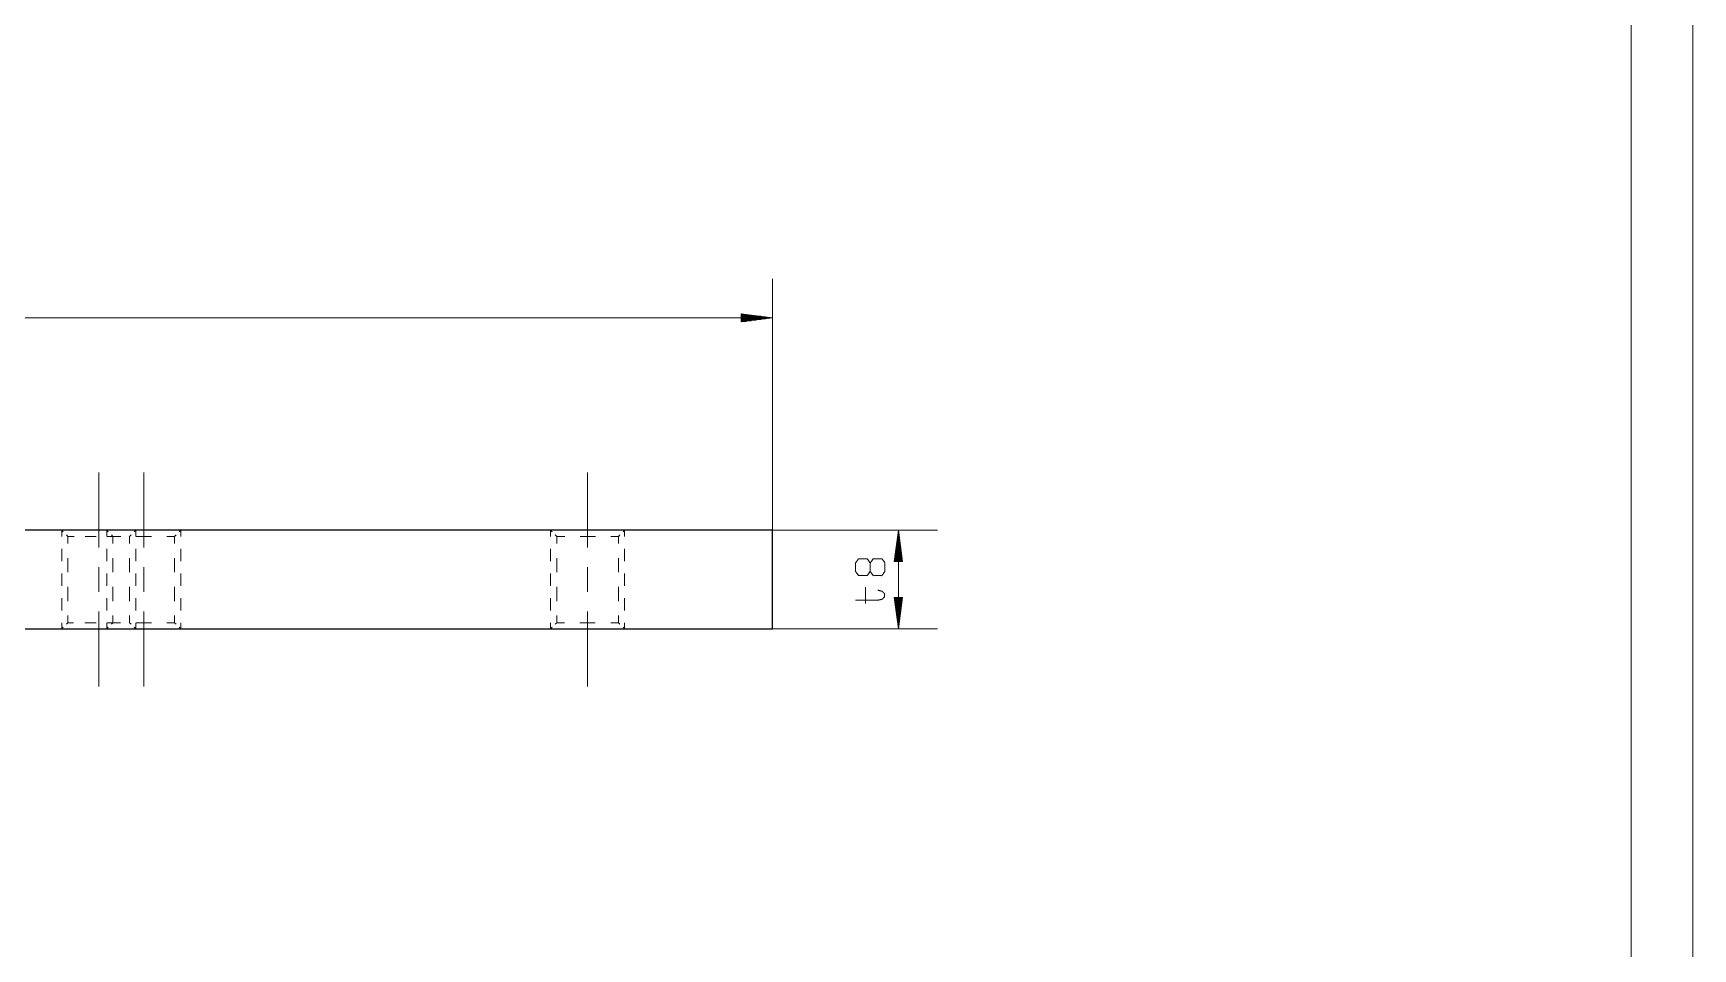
# Model space of a CAD drawing. Header units: millimetres. Extents: x 0 to 420, y 0 to 297.
# Drawn here: x 285.4 to 420, y 74.2 to 148.5 of the extents above; entities that cross this region are included whole.
import ezdxf

# ---------------------------------------------------------------- set-up
doc = ezdxf.new("R2010")
doc.units = ezdxf.units.MM
doc.layers.add('1', color=7, linetype='Continuous', true_color=0xffffff)

msp = doc.modelspace()

# ---------------------------------------------------------------- linework, layer by layer
at = {"layer": '1', "color": 132, "linetype": 'Continuous', "lineweight": 18}
for p, q in [((420, 0), (420, 297)), ((415, 5), (415, 292))]:
    msp.add_line(p, q, dxfattribs=at)
at = {"layer": '1', "color": 13, "linetype": 'Continuous', "lineweight": 18}
for p, q in [((345.36, 108.19), (345.36, 128.59)), ((154.29, 125.41), (345.36, 125.41)), ((342.82, 125.75), (342.82, 125.08)), ((345.36, 125.41), (342.82, 125.75)), ((342.82, 125.74), (342.85, 125.74)), ((342.82, 125.74), (342.85, 125.74)), ((342.82, 125.69), (343.24, 125.69)), ((342.82, 125.64), (343.63, 125.64)), ((342.82, 125.59), (344.01, 125.59)), ((342.82, 125.54), (344.4, 125.54)), ((342.82, 125.49), (344.78, 125.49)), ((342.82, 125.44), (345.17, 125.44)), ((342.82, 125.08), (345.36, 125.41)), ((342.82, 125.39), (345.17, 125.39)), ((342.82, 125.33), (344.78, 125.33)), ((342.82, 125.28), (344.4, 125.28)), ((342.82, 125.23), (344.01, 125.23)), ((342.82, 125.18), (343.63, 125.18)), ((342.82, 125.13), (343.24, 125.13)), ((342.82, 125.08), (342.85, 125.08)), ((342.82, 125.08), (342.85, 125.08)), ((345.36, 108.19), (358.74, 108.19)), ((355.57, 108.19), (355.23, 105.65)), ((355.54, 105.65), (355.54, 108)), ((355.9, 105.65), (355.57, 108.19)), ((355.57, 108.19), (355.57, 100.19)), ((355.59, 105.65), (355.59, 108)), ((355.34, 105.65), (355.34, 106.46)), ((355.39, 105.65), (355.39, 106.84)), ((355.44, 105.65), (355.44, 107.23)), ((355.49, 105.65), (355.49, 107.61)), ((355.64, 105.65), (355.64, 107.61)), ((355.69, 105.65), (355.69, 107.23)), ((355.75, 105.65), (355.75, 106.84)), ((355.8, 105.65), (355.8, 106.46)), ((355.23, 105.65), (355.9, 105.65)), ((355.24, 105.65), (355.24, 105.68)), ((355.24, 105.65), (355.24, 105.68)), ((355.29, 105.65), (355.29, 106.07)), ((355.85, 105.65), (355.85, 106.07)), ((355.9, 105.65), (355.9, 105.68)), ((355.9, 105.65), (355.9, 105.68)), ((355.23, 102.73), (355.57, 100.19)), ((355.9, 102.73), (355.23, 102.73)), ((355.24, 102.73), (355.24, 102.7)), ((355.24, 102.73), (355.24, 102.7)), ((355.29, 102.73), (355.29, 102.31)), ((355.34, 102.73), (355.34, 101.93)), ((355.39, 102.73), (355.39, 101.54)), ((355.44, 102.73), (355.44, 101.16)), ((355.49, 102.73), (355.49, 100.77)), ((355.54, 102.73), (355.54, 100.39)), ((355.57, 100.19), (355.9, 102.73)), ((355.59, 102.73), (355.59, 100.39)), ((355.64, 102.73), (355.64, 100.77)), ((355.69, 102.73), (355.69, 101.16)), ((355.75, 102.73), (355.75, 101.54)), ((355.8, 102.73), (355.8, 101.93)), ((355.85, 102.73), (355.85, 102.31)), ((355.9, 102.73), (355.9, 102.7)), ((355.9, 102.73), (355.9, 102.7)), ((345.36, 100.19), (358.74, 100.19))]:
    msp.add_line(p, q, dxfattribs=at)
at = {"layer": '1', "color": 30, "linetype": 'Continuous', "lineweight": 25}
for p, q in [((345.36, 108.19), (159.28, 108.19)), ((345.36, 100.19), (345.36, 108.19)), ((159.28, 100.19), (345.36, 100.19))]:
    msp.add_line(p, q, dxfattribs=at)
at = {"layer": '1', "color": 43, "linetype": 'Continuous', "lineweight": 18}
for p, q in [((287.72, 108.19), (287.72, 107.69)), ((287.72, 108.19), (287.84, 108.07)), ((288.09, 107.82), (288.22, 107.69)), ((288.22, 107.69), (288.22, 107.11)), ((288.22, 107.69), (288.23, 107.69)), ((288.25, 107.69), (288.26, 107.69)), ((291.36, 108.19), (291.36, 107.69)), ((291.36, 108.19), (291.49, 108.07)), ((291.41, 107.69), (291.86, 107.69)), ((291.74, 107.82), (291.86, 107.69)), ((291.86, 107.69), (291.86, 107.11)), ((291.86, 107.69), (291.87, 107.69)), ((291.89, 107.69), (291.9, 107.69)), ((293.22, 107.69), (293.34, 107.82)), ((293.22, 107.11), (293.22, 107.69)), ((293.59, 108.07), (293.72, 108.19)), ((293.72, 108.19), (293.72, 107.69)), ((296.86, 107.69), (296.99, 107.82)), ((296.86, 107.11), (296.86, 107.69)), ((297.24, 108.07), (297.36, 108.19)), ((297.36, 108.19), (297.36, 107.69)), ((327.36, 107.69), (327.36, 108.19)), ((327.36, 108.19), (327.49, 108.07)), ((327.74, 107.82), (327.86, 107.69)), ((327.86, 107.69), (327.86, 107.11)), ((327.86, 107.69), (327.87, 107.69)), ((327.89, 107.69), (327.9, 107.69)), ((332.86, 107.69), (332.99, 107.82)), ((332.86, 107.11), (332.86, 107.69)), ((333.24, 108.07), (333.36, 108.19)), ((333.36, 107.69), (333.36, 108.19)), ((287.72, 106.69), (287.72, 105.69)), ((291.36, 106.69), (291.36, 105.69)), ((293.72, 106.69), (293.72, 105.69)), ((297.36, 106.69), (297.36, 105.69)), ((327.36, 105.69), (327.36, 106.69)), ((333.36, 105.69), (333.36, 106.69)), ((288.22, 105.94), (288.22, 104.78)), ((291.86, 105.94), (291.86, 104.78)), ((293.22, 104.78), (293.22, 105.94)), ((296.86, 104.78), (296.86, 105.94)), ((327.86, 105.94), (327.86, 104.78)), ((332.86, 104.78), (332.86, 105.94)), ((287.72, 104.69), (287.72, 103.69)), ((291.36, 104.69), (291.36, 103.69)), ((293.72, 104.69), (293.72, 103.69)), ((297.36, 104.69), (297.36, 103.69)), ((327.36, 103.69), (327.36, 104.69)), ((333.36, 103.69), (333.36, 104.69)), ((287.72, 102.69), (287.72, 101.69)), ((288.22, 103.61), (288.22, 102.44)), ((291.36, 102.69), (291.36, 101.69)), ((291.86, 103.61), (291.86, 102.44)), ((293.22, 102.44), (293.22, 103.61)), ((293.72, 102.69), (293.72, 101.69)), ((296.86, 102.44), (296.86, 103.61)), ((297.36, 102.69), (297.36, 101.69)), ((327.36, 101.69), (327.36, 102.69)), ((327.86, 103.61), (327.86, 102.44)), ((332.86, 102.44), (332.86, 103.61)), ((333.36, 101.69), (333.36, 102.69)), ((288.22, 101.28), (288.22, 100.69)), ((291.86, 101.28), (291.86, 100.69)), ((293.22, 100.69), (293.22, 101.28)), ((296.86, 100.69), (296.86, 101.28)), ((327.86, 101.28), (327.86, 100.69)), ((332.86, 100.69), (332.86, 101.28)), ((287.72, 100.69), (287.72, 100.19)), ((287.84, 100.32), (287.72, 100.19)), ((288.22, 100.69), (288.09, 100.57)), ((291.36, 100.69), (291.36, 100.19)), ((291.49, 100.32), (291.36, 100.19)), ((291.86, 100.69), (291.41, 100.69)), ((291.86, 100.69), (291.74, 100.57)), ((293.34, 100.57), (293.22, 100.69)), ((293.72, 100.19), (293.59, 100.32)), ((293.72, 100.69), (293.72, 100.19)), ((296.99, 100.57), (296.86, 100.69)), ((297.36, 100.19), (297.24, 100.32)), ((297.36, 100.69), (297.36, 100.19)), ((327.36, 100.19), (327.36, 100.69)), ((327.49, 100.32), (327.36, 100.19)), ((327.86, 100.69), (327.74, 100.57)), ((332.99, 100.57), (332.86, 100.69)), ((333.36, 100.19), (333.24, 100.32)), ((333.36, 100.19), (333.36, 100.69))]:
    msp.add_line(p, q, dxfattribs=at)
at = {"layer": '1', "color": 252, "linetype": 'Continuous', "lineweight": 18}
for p, q in [((290.72, 105.2), (290.72, 103.19)), ((294.36, 105.2), (294.36, 103.19)), ((330.36, 103.19), (330.36, 105.2))]:
    msp.add_line(p, q, dxfattribs=at)
at = {"layer": '1', "color": 95, "linetype": 'Continuous', "lineweight": 18}
msp.add_line((352.9, 102.25), (352.9, 103.58), dxfattribs=at)
at = {"layer": '1', "color": 252, "linetype": 'Continuous', "lineweight": 18}
for points, knots in [([(290.72, 112.87), (290.72, 111.28), (290.72, 106.78)], [0, 0, 0.260922, 1, 1]), ([(294.36, 112.87), (294.36, 111.28), (294.36, 106.78)], [0, 0, 0.260922, 1, 1]), ([(330.36, 106.78), (330.36, 109.69), (330.36, 112.87)], [0, 0, 0.478156, 1, 1]), ([(290.72, 101.6), (290.72, 98.69), (290.72, 95.52)], [0, 0, 0.478157, 1, 1]), ([(294.36, 101.6), (294.36, 98.69), (294.36, 95.52)], [0, 0, 0.478157, 1, 1]), ([(330.36, 95.52), (330.36, 97.11), (330.36, 101.6)], [0, 0, 0.260921, 1, 1])]:
    msp.add_open_spline(points, degree=1, knots=knots, dxfattribs=at)
at = {"layer": '1', "color": 43, "linetype": 'Continuous', "lineweight": 18}
for points in [[(288.26, 107.69), (288.71, 107.69)], [(289.61, 107.69), (290.51, 107.69)], [(291.9, 107.69), (292.52, 107.69)], [(327.9, 107.69), (328.52, 107.69)]]:
    msp.add_open_spline(points, degree=1, dxfattribs=at)
for points, knots in [([(293.76, 107.69), (293.84, 107.69), (295, 107.69)], [0, 0, 0.065751, 1, 1]), ([(296.24, 107.69), (296.44, 107.69), (296.86, 107.69)], [0, 0, 0.311038, 1, 1]), ([(329.76, 107.69), (329.84, 107.69), (331, 107.69)], [0, 0, 0.065736, 1, 1]), ([(332.24, 107.69), (332.44, 107.69), (332.86, 107.69)], [0, 0, 0.311071, 1, 1]), ([(288.67, 100.69), (288.63, 100.69), (288.22, 100.69)], [0, 0, 0.088237, 1, 1]), ([(290.5, 100.69), (290.45, 100.69), (289.58, 100.69)], [0, 0, 0.054823, 1, 1]), ([(292.49, 100.69), (291.96, 100.69), (291.86, 100.69)], [0, 0, 0.837881, 1, 1]), ([(294.99, 100.69), (294.72, 100.69), (293.74, 100.69)], [0, 0, 0.215336, 1, 1]), ([(296.86, 100.69), (296.76, 100.69), (296.24, 100.69)], [0, 0, 0.162025, 1, 1]), ([(328.49, 100.69), (327.96, 100.69), (327.86, 100.69)], [0, 0, 0.837908, 1, 1]), ([(330.99, 100.69), (330.72, 100.69), (329.74, 100.69)], [0, 0, 0.215319, 1, 1]), ([(332.86, 100.69), (332.76, 100.69), (332.24, 100.69)], [0, 0, 0.162025, 1, 1])]:
    msp.add_open_spline(points, degree=1, knots=knots, dxfattribs=at)
at = {"layer": '1', "color": 95, "linetype": 'Continuous', "lineweight": 18}
for points, knots in [([(353.28, 104.85), (353.05, 104.53), (352.33, 104.53), (352.1, 104.85), (352.1, 105.54), (352.33, 105.87), (353.05, 105.87), (353.28, 105.54), (353.28, 104.85), (353.53, 104.51), (354.23, 104.51), (354.48, 104.85), (354.48, 105.54), (354.25, 105.87), (353.53, 105.87), (353.28, 105.54)], [0, 0, 0.047571, 0.136082, 0.183656, 0.267813, 0.317165, 0.405677, 0.455026, 0.539183, 0.590298, 0.675756, 0.726867, 0.811025, 0.860374, 0.948885, 1, 1]), ([(353.9, 103.33), (354.25, 103.24), (354.45, 103.05), (354.45, 102.8), (354.25, 102.59), (353.9, 102.52), (352.08, 102.52)], [0, 0, 0.107416, 0.190401, 0.264025, 0.350758, 0.457008, 1, 1])]:
    msp.add_open_spline(points, degree=1, knots=knots, dxfattribs=at)

doc.saveas('drawing.dxf')
